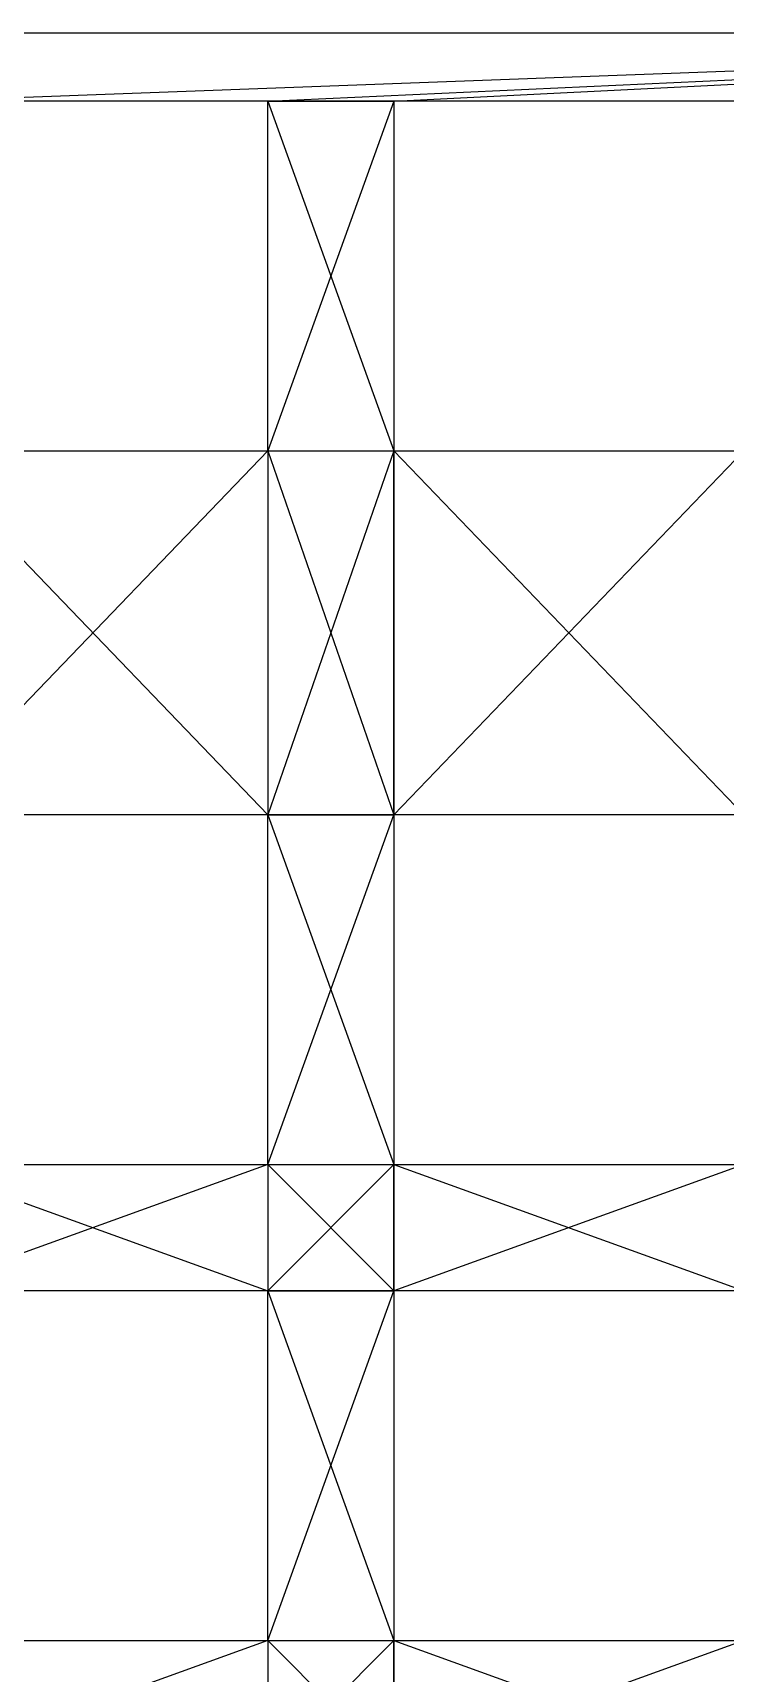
# Model space of a CAD drawing. Extents: x 0 to 157, y -131 to -5.
# Drawn here: x 85.2 to 111.9, y -67.9 to -4.6 of the extents above; entities that cross this region are included whole.
import ezdxf

# ---------------------------------------------------------------- set-up
doc = ezdxf.new("R2010")
doc.units = 0
doc.layers.add('NewKeebPlate_v2001', color=7, linetype='CONTINUOUS')

msp = doc.modelspace()

# ---------------------------------------------------------------- linework, layer by layer
at = {"layer": 'NewKeebPlate_v2001'}
for p, q in [((4.83269, -4.62484), (152.265, -4.62484)), ((4.83269, -4.62484), (152.265, -4.62484)), ((4.83269, -4.62484), (152.265, -4.62484, 1.5)), ((4.83269, -4.62484, 1.5), (152.265, -4.62484, 1.5)), ((4.83269, -4.62484), (152.265, -4.62484, 1.5)), ((4.83269, -4.62484, 1.5), (152.265, -4.62484, 1.5)), ((80.7394, -7.25754), (152.265, -4.62484)), ((80.7394, -7.25754), (152.265, -4.62484)), ((80.7394, -7.25754, 1.5), (152.265, -4.62484, 1.5)), ((80.7394, -7.25754, 1.5), (152.265, -4.62484, 1.5)), ((94.24, -7.25754), (152.265, -4.62484)), ((94.24, -7.25754), (152.265, -4.62484)), ((94.24, -7.25754, 1.5), (152.265, -4.62484, 1.5)), ((94.24, -7.25754, 1.5), (152.265, -4.62484, 1.5)), ((99.1089, -7.25754), (152.265, -4.62484)), ((99.1089, -7.25754), (152.265, -4.62484)), ((99.1089, -7.25754, 1.5), (152.265, -4.62484, 1.5)), ((99.1089, -7.25754, 1.5), (152.265, -4.62484, 1.5)), ((94.24, -7.25754), (80.7394, -7.25754)), ((94.24, -7.25754), (80.7394, -7.25754)), ((94.24, -7.25754), (80.7394, -7.25754, 1.5)), ((94.24, -7.25754, 1.5), (80.7394, -7.25754, 1.5)), ((94.24, -7.25754), (80.7394, -7.25754, 1.5)), ((94.24, -7.25754, 1.5), (80.7394, -7.25754, 1.5)), ((99.1089, -7.25754), (94.24, -7.25754)), ((94.24, -20.7581), (94.24, -7.25754)), ((99.1089, -7.25754), (94.24, -7.25754)), ((99.1089, -7.25754), (94.24, -20.7581)), ((99.1089, -7.25754), (94.24, -20.7581)), ((94.24, -7.25754, 1.5), (94.24, -7.25754)), ((94.24, -20.7581), (94.24, -7.25754)), ((94.24, -20.7581), (94.24, -7.25754, 1.5)), ((94.24, -20.7581, 1.5), (94.24, -7.25754, 1.5)), ((94.24, -20.7581), (94.24, -7.25754, 1.5)), ((94.24, -7.25754, 1.5), (94.24, -7.25754)), ((94.24, -7.25754, 1.5), (99.1089, -7.25754, 1.5)), ((94.24, -7.25754, 1.5), (99.1089, -7.25754, 1.5)), ((94.24, -7.25754, 1.5), (99.1089, -20.7581, 1.5)), ((94.24, -7.25754, 1.5), (99.1089, -20.7581, 1.5)), ((94.24, -20.7581, 1.5), (94.24, -7.25754, 1.5)), ((112.61, -7.25754), (99.1089, -7.25754)), ((99.1089, -7.25754), (99.1089, -20.7581)), ((99.1089, -7.25754), (99.1089, -20.7581)), ((99.1089, -7.25754), (99.1089, -20.7581, 1.5)), ((99.1089, -7.25754, 1.5), (99.1089, -20.7581, 1.5)), ((99.1089, -7.25754), (99.1089, -20.7581, 1.5)), ((99.1089, -7.25754), (99.1089, -7.25754, 1.5)), ((99.1089, -7.25754), (99.1089, -7.25754, 1.5)), ((112.61, -7.25754), (99.1089, -7.25754)), ((112.61, -7.25754), (99.1089, -7.25754, 1.5)), ((112.61, -7.25754, 1.5), (99.1089, -7.25754, 1.5)), ((112.61, -7.25754), (99.1089, -7.25754, 1.5)), ((99.1089, -7.25754, 1.5), (99.1089, -20.7581, 1.5)), ((112.61, -7.25754, 1.5), (99.1089, -7.25754, 1.5)), ((94.24, -20.7581), (80.7394, -34.8132)), ((80.7394, -20.7581), (94.24, -20.7581)), ((94.24, -20.7581), (80.7394, -34.8132)), ((80.7394, -20.7581), (94.24, -20.7581)), ((80.7394, -20.7581), (94.24, -20.7581, 1.5)), ((80.7394, -20.7581, 1.5), (94.24, -20.7581, 1.5)), ((80.7394, -20.7581), (94.24, -20.7581, 1.5)), ((80.7394, -20.7581, 1.5), (94.24, -20.7581, 1.5)), ((80.7394, -20.7581, 1.5), (94.24, -34.8132, 1.5)), ((80.7394, -20.7581, 1.5), (94.24, -34.8132, 1.5)), ((94.24, -20.7581), (94.24, -34.8132)), ((99.1089, -20.7581), (94.24, -34.8132)), ((94.24, -20.7581), (94.24, -34.8132)), ((94.24, -20.7581), (99.1089, -20.7581)), ((99.1089, -20.7581), (94.24, -34.8132)), ((94.24, -20.7581), (99.1089, -20.7581)), ((94.24, -20.7581, 1.5), (94.24, -20.7581)), ((94.24, -20.7581, 1.5), (94.24, -20.7581)), ((94.24, -20.7581, 1.5), (99.1089, -20.7581, 1.5)), ((94.24, -20.7581, 1.5), (99.1089, -20.7581, 1.5)), ((94.24, -20.7581, 1.5), (99.1089, -34.8132, 1.5)), ((94.24, -20.7581, 1.5), (99.1089, -34.8132, 1.5)), ((94.24, -20.7581, 1.5), (94.24, -34.8132, 1.5)), ((94.24, -20.7581, 1.5), (94.24, -34.8132, 1.5)), ((99.1089, -20.7581), (99.1089, -34.8132)), ((112.61, -20.7581), (99.1089, -34.8132)), ((99.1089, -20.7581), (99.1089, -34.8132)), ((99.1089, -20.7581), (112.61, -20.7581)), ((112.61, -20.7581), (99.1089, -34.8132)), ((99.1089, -20.7581, 1.5), (99.1089, -20.7581)), ((99.1089, -20.7581), (112.61, -20.7581)), ((99.1089, -20.7581), (112.61, -20.7581, 1.5)), ((99.1089, -20.7581, 1.5), (112.61, -20.7581, 1.5)), ((99.1089, -20.7581), (112.61, -20.7581, 1.5)), ((99.1089, -20.7581, 1.5), (99.1089, -20.7581)), ((99.1089, -34.8132, 1.5), (99.1089, -20.7581, 1.5)), ((99.1089, -20.7581, 1.5), (112.61, -20.7581, 1.5)), ((99.1089, -20.7581, 1.5), (112.61, -34.8132, 1.5)), ((99.1089, -20.7581, 1.5), (112.61, -34.8132, 1.5)), ((99.1089, -34.8132, 1.5), (99.1089, -20.7581, 1.5)), ((94.24, -34.8132), (80.7394, -34.8132)), ((94.24, -34.8132), (80.7394, -34.8132)), ((94.24, -34.8132), (80.7394, -34.8132, 1.5)), ((94.24, -34.8132, 1.5), (80.7394, -34.8132, 1.5)), ((94.24, -34.8132), (80.7394, -34.8132, 1.5)), ((94.24, -34.8132, 1.5), (80.7394, -34.8132, 1.5)), ((99.1089, -34.8132), (94.24, -34.8132)), ((94.24, -48.3139), (99.1089, -34.8132)), ((99.1089, -34.8132), (94.24, -34.8132)), ((94.24, -48.3139), (99.1089, -34.8132)), ((94.24, -48.3139), (94.24, -34.8132)), ((94.24, -34.8132, 1.5), (94.24, -34.8132)), ((94.24, -48.3139), (94.24, -34.8132)), ((94.24, -48.3139), (94.24, -34.8132, 1.5)), ((94.24, -48.3139, 1.5), (94.24, -34.8132, 1.5)), ((94.24, -48.3139), (94.24, -34.8132, 1.5)), ((94.24, -34.8132, 1.5), (94.24, -34.8132)), ((94.24, -34.8132, 1.5), (99.1089, -34.8132, 1.5)), ((94.24, -34.8132, 1.5), (99.1089, -34.8132, 1.5)), ((94.24, -34.8132, 1.5), (99.1089, -48.3139, 1.5)), ((94.24, -34.8132, 1.5), (99.1089, -48.3139, 1.5)), ((94.24, -48.3139, 1.5), (94.24, -34.8132, 1.5)), ((112.61, -34.8132), (99.1089, -34.8132)), ((99.1089, -34.8132), (99.1089, -48.3139)), ((99.1089, -34.8132), (99.1089, -48.3139)), ((99.1089, -34.8132), (99.1089, -48.3139, 1.5)), ((99.1089, -34.8132, 1.5), (99.1089, -48.3139, 1.5)), ((99.1089, -34.8132), (99.1089, -48.3139, 1.5)), ((99.1089, -34.8132), (99.1089, -34.8132, 1.5)), ((99.1089, -34.8132), (99.1089, -34.8132, 1.5)), ((112.61, -34.8132), (99.1089, -34.8132)), ((112.61, -34.8132), (99.1089, -34.8132, 1.5)), ((112.61, -34.8132, 1.5), (99.1089, -34.8132, 1.5)), ((112.61, -34.8132), (99.1089, -34.8132, 1.5)), ((99.1089, -34.8132, 1.5), (99.1089, -48.3139, 1.5)), ((112.61, -34.8132, 1.5), (99.1089, -34.8132, 1.5)), ((94.24, -48.3139), (80.7394, -53.1837)), ((80.7394, -48.3139), (94.24, -48.3139)), ((94.24, -48.3139), (80.7394, -53.1837)), ((80.7394, -48.3139), (94.24, -48.3139)), ((80.7394, -48.3139), (94.24, -48.3139, 1.5)), ((80.7394, -48.3139, 1.5), (94.24, -48.3139, 1.5)), ((80.7394, -48.3139), (94.24, -48.3139, 1.5)), ((80.7394, -48.3139, 1.5), (94.24, -48.3139, 1.5)), ((80.7394, -48.3139, 1.5), (94.24, -53.1837, 1.5)), ((80.7394, -48.3139, 1.5), (94.24, -53.1837, 1.5)), ((94.24, -48.3139), (94.24, -53.1837)), ((99.1089, -48.3139), (94.24, -53.1837)), ((94.24, -48.3139), (94.24, -53.1837)), ((94.24, -48.3139), (99.1089, -48.3139)), ((99.1089, -48.3139), (94.24, -53.1837)), ((94.24, -48.3139), (99.1089, -48.3139)), ((94.24, -48.3139, 1.5), (94.24, -48.3139)), ((94.24, -48.3139, 1.5), (94.24, -48.3139)), ((94.24, -48.3139, 1.5), (99.1089, -48.3139, 1.5)), ((94.24, -48.3139, 1.5), (99.1089, -48.3139, 1.5)), ((94.24, -48.3139, 1.5), (99.1089, -53.1837, 1.5)), ((94.24, -48.3139, 1.5), (99.1089, -53.1837, 1.5)), ((94.24, -48.3139, 1.5), (94.24, -53.1837, 1.5)), ((94.24, -48.3139, 1.5), (94.24, -53.1837, 1.5)), ((99.1089, -48.3139), (99.1089, -53.1837)), ((112.61, -48.3139), (99.1089, -53.1837)), ((99.1089, -48.3139), (99.1089, -53.1837)), ((99.1089, -48.3139), (112.61, -48.3139)), ((112.61, -48.3139), (99.1089, -53.1837)), ((99.1089, -48.3139, 1.5), (99.1089, -48.3139)), ((99.1089, -48.3139), (112.61, -48.3139)), ((99.1089, -48.3139), (112.61, -48.3139, 1.5)), ((99.1089, -48.3139, 1.5), (112.61, -48.3139, 1.5)), ((99.1089, -48.3139), (112.61, -48.3139, 1.5)), ((99.1089, -48.3139, 1.5), (99.1089, -48.3139)), ((99.1089, -53.1837, 1.5), (99.1089, -48.3139, 1.5)), ((99.1089, -48.3139, 1.5), (112.61, -53.1837, 1.5)), ((99.1089, -48.3139, 1.5), (112.61, -48.3139, 1.5)), ((99.1089, -48.3139, 1.5), (112.61, -53.1837, 1.5)), ((99.1089, -53.1837, 1.5), (99.1089, -48.3139, 1.5)), ((94.24, -53.1837), (80.7394, -53.1837)), ((94.24, -53.1837), (80.7394, -53.1837)), ((94.24, -53.1837), (80.7394, -53.1837, 1.5)), ((94.24, -53.1837, 1.5), (80.7394, -53.1837, 1.5)), ((94.24, -53.1837), (80.7394, -53.1837, 1.5)), ((94.24, -53.1837, 1.5), (80.7394, -53.1837, 1.5)), ((99.1089, -53.1837), (94.24, -53.1837)), ((94.24, -66.6843), (99.1089, -53.1837)), ((99.1089, -53.1837), (94.24, -53.1837)), ((94.24, -66.6843), (99.1089, -53.1837)), ((94.24, -66.6843), (94.24, -53.1837)), ((94.24, -53.1837, 1.5), (94.24, -53.1837)), ((94.24, -66.6843), (94.24, -53.1837)), ((94.24, -66.6843), (94.24, -53.1837, 1.5)), ((94.24, -66.6843, 1.5), (94.24, -53.1837, 1.5)), ((94.24, -66.6843), (94.24, -53.1837, 1.5)), ((94.24, -53.1837, 1.5), (94.24, -53.1837)), ((94.24, -53.1837, 1.5), (99.1089, -53.1837, 1.5)), ((94.24, -53.1837, 1.5), (99.1089, -53.1837, 1.5)), ((94.24, -53.1837, 1.5), (99.1089, -66.6843, 1.5)), ((94.24, -53.1837, 1.5), (99.1089, -66.6843, 1.5)), ((94.24, -66.6843, 1.5), (94.24, -53.1837, 1.5)), ((112.61, -53.1837), (99.1089, -53.1837)), ((99.1089, -53.1837), (99.1089, -66.6843)), ((99.1089, -53.1837), (99.1089, -66.6843)), ((99.1089, -53.1837), (99.1089, -66.6843, 1.5)), ((99.1089, -53.1837, 1.5), (99.1089, -66.6843, 1.5)), ((99.1089, -53.1837), (99.1089, -66.6843, 1.5)), ((99.1089, -53.1837), (99.1089, -53.1837, 1.5)), ((99.1089, -53.1837), (99.1089, -53.1837, 1.5)), ((112.61, -53.1837), (99.1089, -53.1837)), ((112.61, -53.1837), (99.1089, -53.1837, 1.5)), ((112.61, -53.1837, 1.5), (99.1089, -53.1837, 1.5)), ((112.61, -53.1837), (99.1089, -53.1837, 1.5)), ((99.1089, -53.1837, 1.5), (99.1089, -66.6843, 1.5)), ((112.61, -53.1837, 1.5), (99.1089, -53.1837, 1.5)), ((94.24, -66.6843), (80.7394, -71.5542)), ((80.7394, -66.6843), (94.24, -66.6843)), ((94.24, -66.6843), (80.7394, -71.5542)), ((80.7394, -66.6843), (94.24, -66.6843)), ((80.7394, -66.6843), (94.24, -66.6843, 1.5)), ((80.7394, -66.6843, 1.5), (94.24, -66.6843, 1.5)), ((80.7394, -66.6843), (94.24, -66.6843, 1.5)), ((80.7394, -66.6843, 1.5), (94.24, -66.6843, 1.5)), ((94.24, -66.6843), (94.24, -71.5542)), ((99.1089, -66.6843), (94.24, -71.5542)), ((94.24, -66.6843), (94.24, -71.5542)), ((94.24, -66.6843), (99.1089, -66.6843)), ((99.1089, -66.6843), (94.24, -71.5542)), ((94.24, -66.6843), (99.1089, -66.6843)), ((94.24, -66.6843, 1.5), (94.24, -66.6843)), ((94.24, -66.6843, 1.5), (94.24, -66.6843)), ((94.24, -66.6843, 1.5), (99.1089, -66.6843, 1.5)), ((94.24, -66.6843, 1.5), (99.1089, -66.6843, 1.5)), ((94.24, -66.6843, 1.5), (99.1089, -71.5542, 1.5)), ((94.24, -66.6843, 1.5), (99.1089, -71.5542, 1.5)), ((94.24, -66.6843, 1.5), (94.24, -71.5542, 1.5)), ((94.24, -66.6843, 1.5), (94.24, -71.5542, 1.5)), ((99.1089, -66.6843), (99.1089, -71.5542)), ((112.61, -66.6843), (99.1089, -71.5542)), ((99.1089, -66.6843), (99.1089, -71.5542)), ((99.1089, -66.6843), (112.61, -66.6843)), ((112.61, -66.6843), (99.1089, -71.5542)), ((99.1089, -66.6843, 1.5), (99.1089, -66.6843)), ((99.1089, -66.6843), (112.61, -66.6843)), ((99.1089, -66.6843), (112.61, -66.6843, 1.5)), ((99.1089, -66.6843, 1.5), (112.61, -66.6843, 1.5)), ((99.1089, -66.6843), (112.61, -66.6843, 1.5)), ((99.1089, -66.6843, 1.5), (99.1089, -66.6843)), ((99.1089, -71.5542, 1.5), (99.1089, -66.6843, 1.5)), ((99.1089, -66.6843, 1.5), (112.61, -66.6843, 1.5)), ((99.1089, -66.6843, 1.5), (112.61, -71.5542, 1.5)), ((99.1089, -66.6843, 1.5), (112.61, -71.5542, 1.5)), ((99.1089, -71.5542, 1.5), (99.1089, -66.6843, 1.5))]:
    msp.add_line(p, q, dxfattribs=at)

doc.saveas('drawing.dxf')
